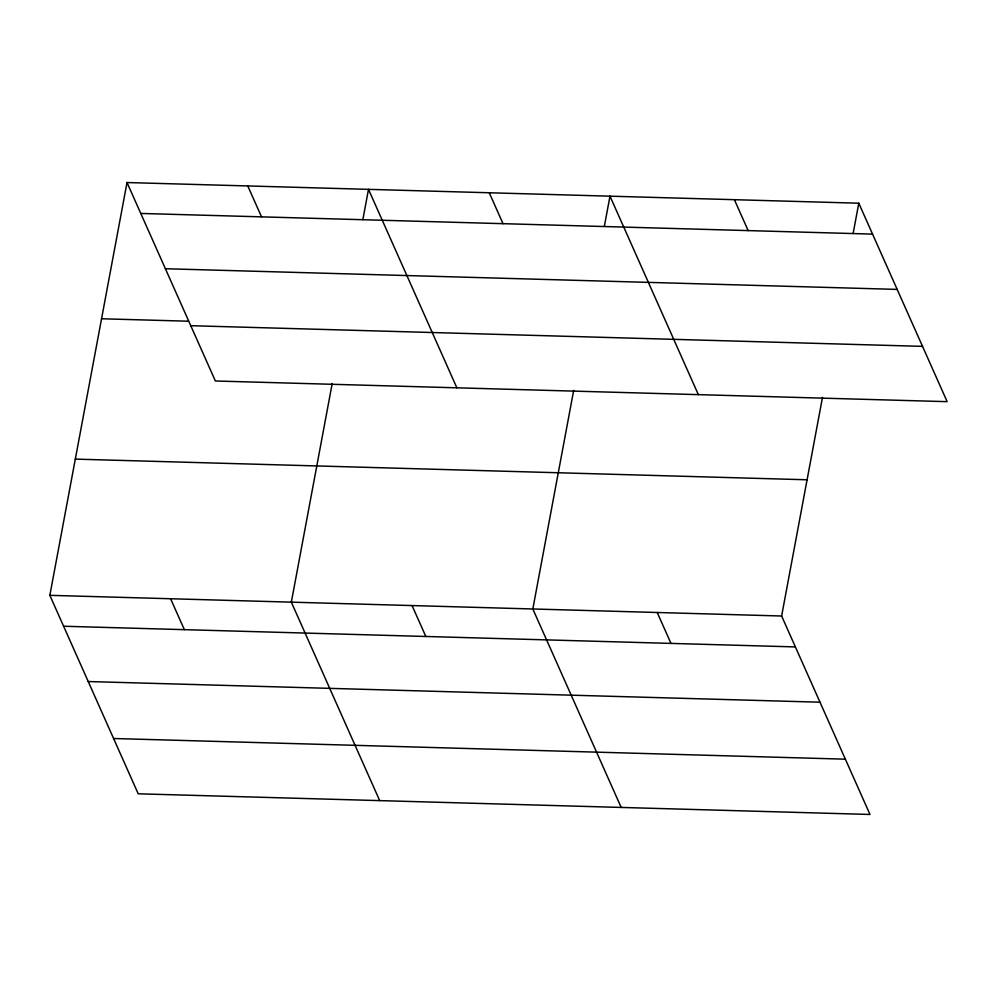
<?xml version="1.0" encoding="UTF-8"?>
<svg xmlns="http://www.w3.org/2000/svg" width="997" height="997" viewBox="0 0 997 997"><rect width="100%" height="100%" fill="white"/><g stroke="black" fill="none" stroke-linecap="round" stroke-linejoin="round"><path stroke-width="1.5" d="M822.488 397.404L781.623 616.009L869.982 814.462L138.209 793.799L49.85 595.334L127.018 182.538L858.791 203.201L947.15 401.666L215.377 380.991L127.018 182.538M332.2 383.558L291.336 602.163L379.695 800.616M362.846 219.627L368.504 189.355L456.863 387.808M573.686 390.375L532.822 608.98L621.181 807.433M604.332 226.444L609.99 196.172L698.349 394.638M853.133 233.472L858.791 203.201M140.789 213.445L872.549 234.108M165.402 268.729L897.163 289.404M101.557 318.766L188.246 321.208M190.763 325.695L922.537 346.37M75.311 459.118L807.084 479.781M49.85 595.334L781.623 616.009M63.609 626.241L795.382 646.916M88.222 681.537L819.995 702.2M113.596 738.503L845.356 759.178M734.39 199.687L748.149 230.594M489.253 192.77L503.011 223.677M657.222 612.494L670.981 643.401M247.767 185.94L261.526 216.848M412.073 605.565L425.831 636.472M170.587 598.748L184.358 629.655"/></g></svg>
